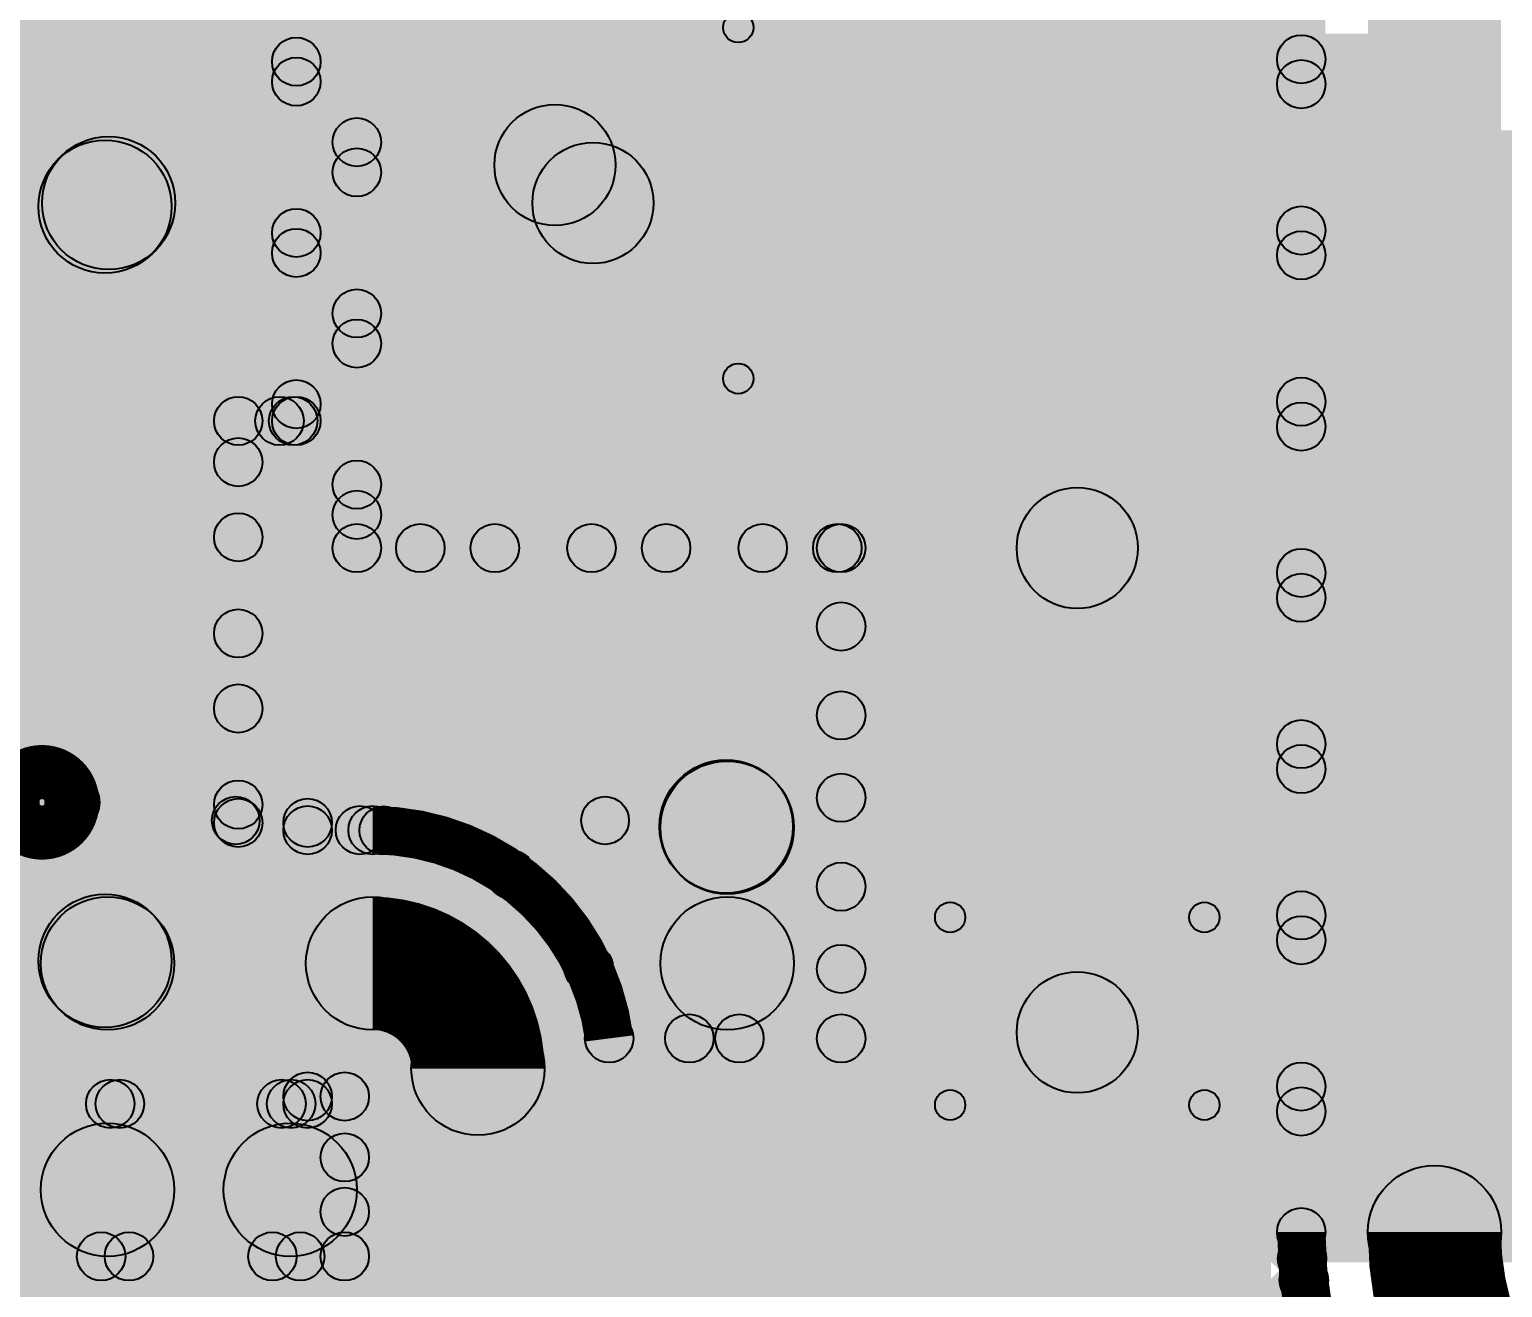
# Model space of a CAD drawing. Header units: millimetres. Extents: x -0.24 to 2.5, y 0 to 2.55.
# Drawn here: x 0.9679 to 1.2112, y 1.6608 to 1.8687 of the extents above; entities that cross this region are included whole.
import ezdxf

# ---------------------------------------------------------------- set-up
doc = ezdxf.new("R2010")
doc.units = ezdxf.units.MM
doc.header["$MEASUREMENT"] = 0
for name, color, linetype in [('BottomLayer', 5, 'Continuous'), ('BottomSolder', 6, 'Continuous'), ('TopLayer', 1, 'Continuous'), ('TopOverlay', 2, 'Continuous'), ('TopPaste', 8, 'Continuous'), ('TopSolder', 216, 'Continuous'), ('ViaHoleLayer', 16, 'Continuous')]:
    doc.layers.add(name, color=color, linetype=linetype)

# ---------------------------------------------------------------- blocks, each defined once
blk = doc.blocks.new('RES_0805_1')
at = {"layer": 'TopLayer'}
for points in [[(-0.06, 0.025), (-0.02, 0.025), (-0.02, -0.025), (-0.06, -0.025)], [(0.02, 0.025), (0.06, 0.025), (0.06, -0.025), (0.02, -0.025)]]:
    blk.add_hatch(color=1, dxfattribs=at).paths.add_polyline_path(points)
at = {"layer": 'TopOverlay'}
h = blk.add_hatch(color=2, dxfattribs=at)
edge = h.paths.add_edge_path()
edge.add_arc((-0.064, 0.029), 0.0025, 0, 360)
h = blk.add_hatch(color=2, dxfattribs=at)
edge = h.paths.add_edge_path()
edge.add_arc((-0.064, 0.029), 0.0025, 0, 360)
for points in [[(0.064, 0.0315), (0.064, 0.0265), (-0.064, 0.0265), (-0.064, 0.0315)], [(-0.0665, 0.029), (-0.0615, 0.029), (-0.0615, -0.029), (-0.0665, -0.029)], [(0.0615, 0.029), (0.0665, 0.029), (0.0665, -0.029), (0.0615, -0.029)], [(0.064, -0.0265), (0.064, -0.0315), (-0.064, -0.0315), (-0.064, -0.0265)]]:
    blk.add_hatch(color=2, dxfattribs=at).paths.add_polyline_path(points)
h = blk.add_hatch(color=2, dxfattribs=at)
edge = h.paths.add_edge_path()
edge.add_arc((0.064, 0.029), 0.0025, 0, 360)
h = blk.add_hatch(color=2, dxfattribs=at)
edge = h.paths.add_edge_path()
edge.add_arc((0.064, 0.029), 0.0025, 0, 360)
h = blk.add_hatch(color=2, dxfattribs=at)
edge = h.paths.add_edge_path()
edge.add_arc((-0.064, -0.029), 0.0025, 0, 360)
h = blk.add_hatch(color=2, dxfattribs=at)
edge = h.paths.add_edge_path()
edge.add_arc((-0.064, -0.029), 0.0025, 0, 360)
h = blk.add_hatch(color=2, dxfattribs=at)
edge = h.paths.add_edge_path()
edge.add_arc((0.064, -0.029), 0.0025, 0, 360)
h = blk.add_hatch(color=2, dxfattribs=at)
edge = h.paths.add_edge_path()
edge.add_arc((0.064, -0.029), 0.0025, 0, 360)
at = {"layer": 'TopPaste'}
for points in [[(-0.06, 0.025), (-0.02, 0.025), (-0.02, -0.025), (-0.06, -0.025)], [(0.02, 0.025), (0.06, 0.025), (0.06, -0.025), (0.02, -0.025)]]:
    blk.add_hatch(color=8, dxfattribs=at).paths.add_polyline_path(points)
at = {"layer": 'TopSolder'}
for points in [[(-0.064, 0.029), (-0.016, 0.029), (-0.016, -0.029), (-0.064, -0.029)], [(0.016, 0.029), (0.064, 0.029), (0.064, -0.029), (0.016, -0.029)]]:
    blk.add_hatch(color=216, dxfattribs=at).paths.add_polyline_path(points)
at = {"layer": 'TopOverlay'}
for centre in [(-0.064, 0.029), (-0.064, 0.029), (0.064, 0.029), (0.064, 0.029), (-0.064, -0.029), (-0.064, -0.029), (0.064, -0.029), (0.064, -0.029)]:
    blk.add_circle(centre, 0.0025, dxfattribs=at)
blk = doc.blocks.new('C__0603_10')
at = {"layer": 'TopLayer'}
for points in [[(-0.015, 0.0175), (-0.015, -0.0175), (-0.045, -0.0175), (-0.045, 0.0175)], [(0.045, 0.0175), (0.045, -0.0175), (0.015, -0.0175), (0.015, 0.0175)]]:
    blk.add_hatch(color=1, dxfattribs=at).paths.add_polyline_path(points)
at = {"layer": 'TopOverlay'}
h = blk.add_hatch(color=2, dxfattribs=at)
edge = h.paths.add_edge_path()
edge.add_arc((-0.049, 0.021), 0.0025, 0, 360)
h = blk.add_hatch(color=2, dxfattribs=at)
edge = h.paths.add_edge_path()
edge.add_arc((-0.049, 0.021), 0.0025, 0, 360)
for points in [[(-0.018, 0.0235), (-0.018, 0.0185), (-0.049, 0.0185), (-0.049, 0.0235)], [(0.049, 0.0235), (0.049, 0.0185), (0.018, 0.0185), (0.018, 0.0235)], [(-0.0465, -0.021), (-0.0515, -0.021), (-0.0515, 0.021), (-0.0465, 0.021)], [(0.0515, -0.021), (0.0465, -0.021), (0.0465, 0.021), (0.0515, 0.021)], [(-0.018, -0.0185), (-0.018, -0.0235), (-0.049, -0.0235), (-0.049, -0.0185)], [(0.049, -0.0185), (0.049, -0.0235), (0.018, -0.0235), (0.018, -0.0185)]]:
    blk.add_hatch(color=2, dxfattribs=at).paths.add_polyline_path(points)
h = blk.add_hatch(color=2, dxfattribs=at)
edge = h.paths.add_edge_path()
edge.add_arc((-0.018, 0.021), 0.0025, 0, 360)
h = blk.add_hatch(color=2, dxfattribs=at)
edge = h.paths.add_edge_path()
edge.add_arc((0.018, 0.021), 0.0025, 0, 360)
h = blk.add_hatch(color=2, dxfattribs=at)
edge = h.paths.add_edge_path()
edge.add_arc((0.049, 0.021), 0.0025, 0, 360)
h = blk.add_hatch(color=2, dxfattribs=at)
edge = h.paths.add_edge_path()
edge.add_arc((0.049, 0.021), 0.0025, 0, 360)
h = blk.add_hatch(color=2, dxfattribs=at)
edge = h.paths.add_edge_path()
edge.add_arc((-0.049, -0.021), 0.0025, 0, 360)
h = blk.add_hatch(color=2, dxfattribs=at)
edge = h.paths.add_edge_path()
edge.add_arc((-0.049, -0.021), 0.0025, 0, 360)
h = blk.add_hatch(color=2, dxfattribs=at)
edge = h.paths.add_edge_path()
edge.add_arc((-0.018, -0.021), 0.0025, 0, 360)
h = blk.add_hatch(color=2, dxfattribs=at)
edge = h.paths.add_edge_path()
edge.add_arc((0.018, -0.021), 0.0025, 0, 360)
h = blk.add_hatch(color=2, dxfattribs=at)
edge = h.paths.add_edge_path()
edge.add_arc((0.049, -0.021), 0.0025, 0, 360)
h = blk.add_hatch(color=2, dxfattribs=at)
edge = h.paths.add_edge_path()
edge.add_arc((0.049, -0.021), 0.0025, 0, 360)
at = {"layer": 'TopPaste'}
for points in [[(-0.015, 0.0175), (-0.015, -0.0175), (-0.045, -0.0175), (-0.045, 0.0175)], [(0.045, 0.0175), (0.045, -0.0175), (0.015, -0.0175), (0.015, 0.0175)]]:
    blk.add_hatch(color=8, dxfattribs=at).paths.add_polyline_path(points)
at = {"layer": 'TopSolder'}
for points in [[(-0.01264, 0.01986), (-0.01264, -0.01986), (-0.04736, -0.01986), (-0.04736, 0.01986)], [(0.04736, 0.01986), (0.04736, -0.01986), (0.01264, -0.01986), (0.01264, 0.01986)]]:
    blk.add_hatch(color=216, dxfattribs=at).paths.add_polyline_path(points)
at = {"layer": 'TopOverlay'}
for centre in [(-0.049, 0.021), (-0.049, 0.021), (-0.018, 0.021), (0.018, 0.021), (0.049, 0.021), (0.049, 0.021), (-0.049, -0.021), (-0.049, -0.021), (-0.018, -0.021), (0.018, -0.021), (0.049, -0.021), (0.049, -0.021)]:
    blk.add_circle(centre, 0.0025, dxfattribs=at)
blk = doc.blocks.new('SOT_23_6_100')
at = {"layer": 'TopLayer'}
for points in [[(-0.07323, 0.04961), (-0.02913, 0.04961), (-0.02913, 0.0252), (-0.07323, 0.0252)], [(0.02913, 0.04961), (0.07323, 0.04961), (0.07323, 0.0252), (0.02913, 0.0252)], [(-0.07323, 0.0122), (-0.02913, 0.0122), (-0.02913, -0.0122), (-0.07323, -0.0122)], [(0.02913, 0.0122), (0.07323, 0.0122), (0.07323, -0.0122), (0.02913, -0.0122)], [(-0.07323, -0.0252), (-0.02913, -0.0252), (-0.02913, -0.04961), (-0.07323, -0.04961)], [(0.02913, -0.0252), (0.07323, -0.0252), (0.07323, -0.04961), (0.02913, -0.04961)]]:
    blk.add_hatch(color=1, dxfattribs=at).paths.add_polyline_path(points)
at = {"layer": 'TopOverlay'}
h = blk.add_hatch(color=2, dxfattribs=at)
edge = h.paths.add_edge_path()
edge.add_arc((-0.06647, 0.064), 0.005, 0, 360)
h = blk.add_hatch(color=2, dxfattribs=at)
edge = h.paths.add_edge_path()
edge.add_arc((-0.05753, 0.064), 0.005, 0, 360)
h = blk.add_hatch(color=2, dxfattribs=at)
edge = h.paths.add_edge_path()
edge.add_arc((-0.03, 0.061), 0.00394, 0, 360)
for points in [[(-0.03, 0.05706), (-0.03, 0.06494), (0.031, 0.06494), (0.031, 0.05706)], [(-0.03, -0.06494), (-0.03, -0.05706), (0.031, -0.05706), (0.031, -0.06494)]]:
    blk.add_hatch(color=2, dxfattribs=at).paths.add_polyline_path(points)
h = blk.add_hatch(color=2, dxfattribs=at)
edge = h.paths.add_edge_path()
edge.add_arc((0.031, 0.061), 0.00394, 0, 360)
h = blk.add_hatch(color=2, dxfattribs=at)
edge = h.paths.add_edge_path()
edge.add_arc((-0.03, -0.061), 0.00394, 0, 360)
h = blk.add_hatch(color=2, dxfattribs=at)
edge = h.paths.add_edge_path()
edge.add_arc((0.031, -0.061), 0.00394, 0, 360)
at = {"layer": 'TopPaste'}
for points in [[(-0.07323, 0.04961), (-0.02913, 0.04961), (-0.02913, 0.0252), (-0.07323, 0.0252)], [(0.02913, 0.04961), (0.07323, 0.04961), (0.07323, 0.0252), (0.02913, 0.0252)], [(-0.07323, 0.0122), (-0.02913, 0.0122), (-0.02913, -0.0122), (-0.07323, -0.0122)], [(0.02913, 0.0122), (0.07323, 0.0122), (0.07323, -0.0122), (0.02913, -0.0122)], [(-0.07323, -0.0252), (-0.02913, -0.0252), (-0.02913, -0.04961), (-0.07323, -0.04961)], [(0.02913, -0.0252), (0.07323, -0.0252), (0.07323, -0.04961), (0.02913, -0.04961)]]:
    blk.add_hatch(color=8, dxfattribs=at).paths.add_polyline_path(points)
at = {"layer": 'TopSolder'}
for points in [[(-0.07723, 0.05361), (-0.02513, 0.05361), (-0.02513, 0.0212), (-0.07723, 0.0212)], [(0.02513, 0.05361), (0.07723, 0.05361), (0.07723, 0.0212), (0.02513, 0.0212)], [(-0.07723, 0.0162), (-0.02513, 0.0162), (-0.02513, -0.0162), (-0.07723, -0.0162)], [(0.02513, 0.0162), (0.07723, 0.0162), (0.07723, -0.0162), (0.02513, -0.0162)], [(-0.07723, -0.0212), (-0.02513, -0.0212), (-0.02513, -0.05361), (-0.07723, -0.05361)], [(0.02513, -0.0212), (0.07723, -0.0212), (0.07723, -0.05361), (0.02513, -0.05361)]]:
    blk.add_hatch(color=216, dxfattribs=at).paths.add_polyline_path(points)
at = {"layer": 'TopOverlay', "const_width": 0.01}
blk.add_lwpolyline([(-0.05753, 0.064, 1), (-0.06647, 0.064, 1)], format="xyb", close=True, dxfattribs=at)
at = {"layer": 'TopOverlay'}
for centre, radius in [((-0.06647, 0.064), 0.005), ((-0.05753, 0.064), 0.005), ((-0.03, 0.061), 0.00394), ((0.031, 0.061), 0.00394), ((-0.03, -0.061), 0.00394), ((0.031, -0.061), 0.00394)]:
    blk.add_circle(centre, radius, dxfattribs=at)

msp = doc.modelspace()

# ---------------------------------------------------------------- hatches: boundary and pattern name
at = {"layer": 'BottomLayer'}
for points in [[(0.94164, 2.06617), (0.9473, 2.07183), (1.18083, 1.8383), (1.17517, 1.83264)], [(0.96993, 2.06617), (0.97558, 2.07183), (1.18083, 1.86658), (1.17517, 1.86093)], [(0.6518, 1.52577), (0.64615, 1.53143), (1.16912, 2.05441), (1.17478, 2.04875)], [(0.76902, 2.04081), (0.77467, 2.04646), (1.20019, 1.62094), (1.19454, 1.61529)], [(0.75057, 2.03097), (0.75623, 2.03662), (1.18686, 1.60599), (1.18121, 1.60033)], [(0.66873, 1.51442), (0.66307, 1.52008), (1.17517, 2.03217), (1.18083, 2.02652)], [(0.72608, 2.02717), (0.73174, 2.03283), (1.18683, 1.57774), (1.18117, 1.57208)], [(1.182, 1.67), (1.174, 1.67), (1.174, 2.031), (1.182, 2.031)], [(1.211, 1.67), (1.189, 1.67), (1.189, 2.031), (1.211, 2.031)], [(0.71017, 2.0148), (0.71583, 2.02045), (1.18683, 1.54945), (1.18117, 1.5438)], [(0.6809, 1.4983), (0.67524, 1.50396), (1.17517, 2.00389), (1.18083, 1.99823)], [(0.85094, 1.98717), (0.85659, 1.99283), (1.18096, 1.66846), (1.1753, 1.66281)], [(0.87922, 1.98717), (0.88488, 1.99283), (1.18083, 1.69688), (1.17517, 1.69122)], [(0.71017, 1.98651), (0.71583, 1.99217), (1.18495, 1.52305), (1.17929, 1.5174)], [(0.99367, 1.98586), (0.99933, 1.99151), (1.18083, 1.81001), (1.17517, 1.80436)], [(0.68747, 1.47659), (0.68182, 1.48225), (1.17517, 1.97561), (1.18083, 1.96995)], [(0.93348, 1.9612), (0.93913, 1.96686), (1.18083, 1.72516), (1.17517, 1.7195)], [(0.71017, 1.95823), (0.71583, 1.96389), (1.15889, 1.52083), (1.15323, 1.51517)], [(0.99367, 1.95757), (0.99933, 1.96323), (1.18083, 1.78173), (1.17517, 1.77607)], [(0.261, 1.578), (1.173, 1.578), (1.173, 1.961), (0.261, 1.961)], [(0.68495, 1.95517), (0.6906, 1.96083), (1.1306, 1.52083), (1.12495, 1.51517)], [(0.96879, 1.95417), (0.97444, 1.95983), (1.18083, 1.75344), (1.17517, 1.74779)], [(0.68783, 1.44866), (0.68217, 1.45432), (1.17517, 1.94732), (1.18083, 1.94166)], [(0.68783, 1.42038), (0.68217, 1.42604), (1.17517, 1.91904), (1.18083, 1.91338)], [(0.68783, 1.3921), (0.68217, 1.39775), (1.17517, 1.89075), (1.18083, 1.8851)], [(0.82818, 1.50416), (0.82252, 1.50982), (1.17517, 1.86247), (1.18083, 1.85681)], [(0.86689, 1.51459), (0.86123, 1.52024), (1.17517, 1.83418), (1.18083, 1.82853)], [(0.89576, 1.51517), (0.8901, 1.52083), (1.17517, 1.8059), (1.18083, 1.80024)], [(0.92404, 1.51517), (0.91838, 1.52083), (1.17517, 1.77762), (1.18083, 1.77196)], [(0.95233, 1.51517), (0.94667, 1.52083), (1.17517, 1.74933), (1.18083, 1.74367)], [(0.98061, 1.51517), (0.97495, 1.52083), (1.17517, 1.72105), (1.18083, 1.71539)], [(1.00889, 1.51517), (1.00324, 1.52083), (1.17517, 1.69276), (1.18083, 1.68711)], [(1.03718, 1.51517), (1.03152, 1.52083), (1.1756, 1.6649), (1.18125, 1.65925)]]:
    msp.add_hatch(color=5, dxfattribs=at).paths.add_polyline_path(points)
h = msp.add_hatch(color=5, dxfattribs=at)
edge = h.paths.add_edge_path()
edge.add_arc((1.178, 1.86375), 0.004, 0, 360)
h = msp.add_hatch(color=5, dxfattribs=at)
edge = h.paths.add_edge_path()
edge.add_arc((1.178, 1.85964), 0.004, 0, 360)
h = msp.add_hatch(color=5, dxfattribs=at)
edge = h.paths.add_edge_path()
edge.add_arc((1.178, 1.83547), 0.004, 0, 360)
h = msp.add_hatch(color=5, dxfattribs=at)
edge = h.paths.add_edge_path()
edge.add_arc((1.178, 1.83136), 0.004, 0, 360)
h = msp.add_hatch(color=5, dxfattribs=at)
edge = h.paths.add_edge_path()
edge.add_arc((1.178, 1.80719), 0.004, 0, 360)
h = msp.add_hatch(color=5, dxfattribs=at)
edge = h.paths.add_edge_path()
edge.add_arc((1.178, 1.80307), 0.004, 0, 360)
h = msp.add_hatch(color=5, dxfattribs=at)
edge = h.paths.add_edge_path()
edge.add_arc((1.178, 1.7789), 0.004, 0, 360)
h = msp.add_hatch(color=5, dxfattribs=at)
edge = h.paths.add_edge_path()
edge.add_arc((1.178, 1.77479), 0.004, 0, 360)
h = msp.add_hatch(color=5, dxfattribs=at)
edge = h.paths.add_edge_path()
edge.add_arc((1.178, 1.75062), 0.004, 0, 360)
h = msp.add_hatch(color=5, dxfattribs=at)
edge = h.paths.add_edge_path()
edge.add_arc((1.178, 1.7465), 0.004, 0, 360)
h = msp.add_hatch(color=5, dxfattribs=at)
edge = h.paths.add_edge_path()
edge.add_arc((1.083, 1.737), 0.01181, 0, 360)
h = msp.add_hatch(color=5, dxfattribs=at)
edge = h.paths.add_edge_path()
edge.add_arc((1.178, 1.72233), 0.004, 0, 360)
h = msp.add_hatch(color=5, dxfattribs=at)
edge = h.paths.add_edge_path()
edge.add_arc((1.178, 1.71822), 0.004, 0, 360)
h = msp.add_hatch(color=5, dxfattribs=at)
edge = h.paths.add_edge_path()
edge.add_arc((1.178, 1.69405), 0.004, 0, 360)
h = msp.add_hatch(color=5, dxfattribs=at)
edge = h.paths.add_edge_path()
edge.add_arc((1.178, 1.68993), 0.004, 0, 360)
h = msp.add_hatch(color=5, dxfattribs=at)
edge = h.paths.add_edge_path()
edge.add_arc((1.011, 1.677), 0.01181, 0, 360)
h = msp.add_hatch(color=5, dxfattribs=at)
edge = h.paths.add_edge_path()
edge.add_arc((1.2, 1.67), 0.011, 0, 360)
h = msp.add_hatch(color=5, dxfattribs=at)
edge = h.paths.add_edge_path()
edge.add_arc((1.2, 1.67), 0.011, 0, 360)
h = msp.add_hatch(color=5, dxfattribs=at)
edge = h.paths.add_edge_path()
edge.add_arc((1.178, 1.67), 0.004, 0, 360)
h = msp.add_hatch(color=5, dxfattribs=at)
edge = h.paths.add_edge_path()
edge.add_arc((1.178, 1.67), 0.004, 0, 360)
h = msp.add_hatch(color=5, dxfattribs=at)
edge = h.paths.add_edge_path()
edge.add_arc((1.17813, 1.66563), 0.004, 0, 360)
h = msp.add_hatch(color=5, dxfattribs=at)
edge = h.paths.add_edge_path()
edge.add_arc((1.17843, 1.66208), 0.004, 0, 360)
at = {"layer": 'BottomSolder'}
h = msp.add_hatch(color=6, dxfattribs=at)
edge = h.paths.add_edge_path()
edge.add_arc((1.083, 1.737), 0.01581, 0, 360)
h = msp.add_hatch(color=6, dxfattribs=at)
edge = h.paths.add_edge_path()
edge.add_arc((1.011, 1.677), 0.01581, 0, 360)
at = {"layer": 'TopLayer'}
for points in [[(1.06472, 1.84628), (1.04472, 1.84628), (1.04472, 1.88928), (1.06472, 1.88928)], [(1.026, 1.783), (1.018, 1.783), (1.018, 1.879), (1.026, 1.879)], [(1.016, 1.804), (1.008, 1.804), (1.008, 1.876), (1.016, 1.876)], [(1.01483, 1.86052), (1.00917, 1.86617), (1.01917, 1.87617), (1.02483, 1.87052)], [(1.033, 1.794), (1.207, 1.794), (1.207, 1.868), (1.033, 1.868)], [(1.00917, 1.85722), (1.01483, 1.86288), (1.02483, 1.85288), (1.01917, 1.84722)], [(1.04764, 1.83921), (1.06179, 1.85336), (1.06807, 1.84707), (1.05393, 1.83293)], [(1.113, 1.691), (1.241, 1.691), (1.241, 1.852), (1.113, 1.852)], [(0.98819, 1.83163), (0.97263, 1.84719), (0.97322, 1.84778), (0.98878, 1.83222)], [(1.01483, 1.83223), (1.00917, 1.83789), (1.01917, 1.84789), (1.02483, 1.84223)], [(0.99141, 1.71481), (0.96941, 1.71481), (0.96941, 1.83941), (0.99141, 1.83941)], [(1.00917, 1.82894), (1.01483, 1.83459), (1.02483, 1.82459), (1.01917, 1.81894)], [(1.01483, 1.80395), (1.00917, 1.80961), (1.01917, 1.81961), (1.02483, 1.81395)], [(1.00241, 1.8), (1.00241, 1.808), (1.012, 1.808), (1.012, 1.8)], [(1.01205, 1.80117), (1.00639, 1.80683), (1.00917, 1.80961), (1.01483, 1.80395)], [(1.00524, 1.79436), (0.99958, 1.80001), (1.00639, 1.80683), (1.01205, 1.80117)], [(1.00865, 1.80117), (1.01431, 1.80683), (1.02483, 1.79631), (1.01917, 1.79065)], [(1.00641, 1.73761), (0.99841, 1.73761), (0.99841, 1.804), (1.00641, 1.804)], [(1.00524, 1.76607), (0.99958, 1.77173), (1.01917, 1.79132), (1.02483, 1.78566)], [(0.99958, 1.78196), (1.00524, 1.78761), (1.08802, 1.70483), (1.08237, 1.69917)], [(1.022, 1.779), (1.022, 1.787), (1.102, 1.787), (1.102, 1.779)], [(1.00524, 1.73779), (0.99958, 1.74345), (1.04196, 1.78583), (1.04762, 1.78017)], [(1.02926, 1.73353), (1.02361, 1.73919), (1.07025, 1.78583), (1.0759, 1.78017)], [(1.02965, 1.78017), (1.03531, 1.78583), (1.10483, 1.71631), (1.09917, 1.71065)], [(1.05028, 1.72627), (1.04463, 1.73192), (1.09853, 1.78583), (1.10419, 1.78017)], [(1.05794, 1.78017), (1.06359, 1.78583), (1.10483, 1.74459), (1.09917, 1.73894)], [(1.08622, 1.78017), (1.09188, 1.78583), (1.10483, 1.77288), (1.09917, 1.76722)], [(1.106, 1.702), (1.098, 1.702), (1.098, 1.783), (1.106, 1.783)], [(1.106, 1.702), (1.098, 1.702), (1.098, 1.783), (1.106, 1.783)], [(1.113, 1.668), (1.435, 1.668), (1.435, 1.783), (1.113, 1.783)], [(1.151, 1.703), (1.131, 1.703), (1.131, 1.783), (1.151, 1.783)], [(0.99958, 1.75367), (1.00524, 1.75933), (1.02534, 1.73923), (1.01968, 1.73357)], [(1.06313, 1.71083), (1.05748, 1.71649), (1.09917, 1.75818), (1.10483, 1.75253)], [(1.07522, 1.72922), (1.09078, 1.74478), (1.09096, 1.7446), (1.0754, 1.72904)], [(1.00241, 1.73361), (1.00241, 1.74161), (1.01387, 1.74161), (1.01387, 1.73361)], [(1.01387, 1.7324), (1.01387, 1.7404), (1.0246, 1.7404), (1.0246, 1.7324)], [(1.09418, 1.7144), (1.07218, 1.7144), (1.07218, 1.73682), (1.09418, 1.73682)], [(1.07976, 1.69917), (1.0741, 1.70483), (1.09917, 1.7299), (1.10483, 1.72424)], [(0.98082, 1.7034), (0.98082, 1.7254), (1.0246, 1.7254), (1.0246, 1.7034)], [(0.97263, 1.70703), (0.98819, 1.72259), (0.9886, 1.72218), (0.97304, 1.70662)], [(1.06368, 1.698), (1.06368, 1.706), (1.102, 1.706), (1.102, 1.698)], [(1.01387, 1.6884), (1.01387, 1.6964), (1.02, 1.6964), (1.02, 1.6884)], [(1.053, 1.635), (1.031, 1.635), (1.031, 1.697), (1.053, 1.697)], [(0.94777, 1.6872), (0.94777, 1.6952), (1.01387, 1.6952), (1.01387, 1.6872)], [(0.95175, 1.68837), (0.95741, 1.69403), (0.9826, 1.66883), (0.97695, 1.66317)], [(0.9589, 1.66317), (0.95325, 1.66883), (0.97844, 1.69403), (0.9841, 1.68837)], [(0.98003, 1.68837), (0.98569, 1.69403), (1.01089, 1.66883), (1.00523, 1.66317)], [(0.98719, 1.66317), (0.98153, 1.66883), (1.00673, 1.69403), (1.01239, 1.68837)], [(1.00832, 1.68837), (1.01397, 1.69403), (1.02283, 1.68517), (1.01717, 1.67951)], [(1.024, 1.666), (1.016, 1.666), (1.016, 1.6924), (1.024, 1.6924)], [(1.06, 1.665), (1.435, 1.665), (1.435, 1.691), (1.06, 1.691)], [(0.98082, 1.666), (0.98082, 1.688), (1.011, 1.688), (1.011, 1.666)], [(1.01547, 1.66317), (1.00982, 1.66883), (1.01717, 1.67618), (1.02283, 1.67053)], [(0.936, 1.662), (0.936, 1.67), (1.02, 1.67), (1.02, 1.662)]]:
    msp.add_hatch(color=1, dxfattribs=at).paths.add_polyline_path(points)
h = msp.add_hatch(color=1, dxfattribs=at)
edge = h.paths.add_edge_path()
edge.add_arc((1.012, 1.86335), 0.004, 0, 360)
h = msp.add_hatch(color=1, dxfattribs=at)
edge = h.paths.add_edge_path()
edge.add_arc((1.012, 1.86005), 0.004, 0, 360)
h = msp.add_hatch(color=1, dxfattribs=at)
edge = h.paths.add_edge_path()
edge.add_arc((1.05472, 1.84628), 0.01, 0, 360)
h = msp.add_hatch(color=1, dxfattribs=at)
edge = h.paths.add_edge_path()
edge.add_arc((1.05472, 1.84628), 0.01, 0, 360)
h = msp.add_hatch(color=1, dxfattribs=at)
edge = h.paths.add_edge_path()
edge.add_arc((1.022, 1.85005), 0.004, 0, 360)
h = msp.add_hatch(color=1, dxfattribs=at)
edge = h.paths.add_edge_path()
edge.add_arc((0.98041, 1.83941), 0.011, 0, 360)
h = msp.add_hatch(color=1, dxfattribs=at)
edge = h.paths.add_edge_path()
edge.add_arc((0.98041, 1.83941), 0.011, 0, 360)
h = msp.add_hatch(color=1, dxfattribs=at)
edge = h.paths.add_edge_path()
edge.add_arc((0.981, 1.84), 0.011, 0, 360)
h = msp.add_hatch(color=1, dxfattribs=at)
edge = h.paths.add_edge_path()
edge.add_arc((1.061, 1.84), 0.01, 0, 360)
h = msp.add_hatch(color=1, dxfattribs=at)
edge = h.paths.add_edge_path()
edge.add_arc((1.022, 1.84506), 0.004, 0, 360)
h = msp.add_hatch(color=1, dxfattribs=at)
edge = h.paths.add_edge_path()
edge.add_arc((1.012, 1.83506), 0.004, 0, 360)
h = msp.add_hatch(color=1, dxfattribs=at)
edge = h.paths.add_edge_path()
edge.add_arc((1.012, 1.83176), 0.004, 0, 360)
h = msp.add_hatch(color=1, dxfattribs=at)
edge = h.paths.add_edge_path()
edge.add_arc((1.022, 1.82176), 0.004, 0, 360)
h = msp.add_hatch(color=1, dxfattribs=at)
edge = h.paths.add_edge_path()
edge.add_arc((1.022, 1.81678), 0.004, 0, 360)
h = msp.add_hatch(color=1, dxfattribs=at)
edge = h.paths.add_edge_path()
edge.add_arc((1.012, 1.80678), 0.004, 0, 360)
h = msp.add_hatch(color=1, dxfattribs=at)
edge = h.paths.add_edge_path()
edge.add_arc((1.012, 1.80678), 0.004, 0, 360)
h = msp.add_hatch(color=1, dxfattribs=at)
edge = h.paths.add_edge_path()
edge.add_arc((1.00241, 1.804), 0.004, 0, 360)
h = msp.add_hatch(color=1, dxfattribs=at)
edge = h.paths.add_edge_path()
edge.add_arc((1.00241, 1.804), 0.004, 0, 360)
h = msp.add_hatch(color=1, dxfattribs=at)
edge = h.paths.add_edge_path()
edge.add_arc((1.00922, 1.804), 0.004, 0, 360)
h = msp.add_hatch(color=1, dxfattribs=at)
edge = h.paths.add_edge_path()
edge.add_arc((1.00922, 1.804), 0.004, 0, 360)
h = msp.add_hatch(color=1, dxfattribs=at)
edge = h.paths.add_edge_path()
edge.add_arc((1.01148, 1.804), 0.004, 0, 360)
h = msp.add_hatch(color=1, dxfattribs=at)
edge = h.paths.add_edge_path()
edge.add_arc((1.012, 1.804), 0.004, 0, 360)
h = msp.add_hatch(color=1, dxfattribs=at)
edge = h.paths.add_edge_path()
edge.add_arc((1.012, 1.804), 0.004, 0, 360)
h = msp.add_hatch(color=1, dxfattribs=at)
edge = h.paths.add_edge_path()
edge.add_arc((1.00241, 1.79719), 0.004, 0, 360)
h = msp.add_hatch(color=1, dxfattribs=at)
edge = h.paths.add_edge_path()
edge.add_arc((1.022, 1.79348), 0.004, 0, 360)
h = msp.add_hatch(color=1, dxfattribs=at)
edge = h.paths.add_edge_path()
edge.add_arc((1.022, 1.78849), 0.004, 0, 360)
h = msp.add_hatch(color=1, dxfattribs=at)
edge = h.paths.add_edge_path()
edge.add_arc((1.141, 1.783), 0.01, 0, 360)
h = msp.add_hatch(color=1, dxfattribs=at)
edge = h.paths.add_edge_path()
edge.add_arc((1.00241, 1.78479), 0.004, 0, 360)
h = msp.add_hatch(color=1, dxfattribs=at)
edge = h.paths.add_edge_path()
edge.add_arc((1.022, 1.783), 0.004, 0, 360)
h = msp.add_hatch(color=1, dxfattribs=at)
edge = h.paths.add_edge_path()
edge.add_arc((1.022, 1.783), 0.004, 0, 360)
h = msp.add_hatch(color=1, dxfattribs=at)
edge = h.paths.add_edge_path()
edge.add_arc((1.03248, 1.783), 0.004, 0, 360)
h = msp.add_hatch(color=1, dxfattribs=at)
edge = h.paths.add_edge_path()
edge.add_arc((1.04479, 1.783), 0.004, 0, 360)
h = msp.add_hatch(color=1, dxfattribs=at)
edge = h.paths.add_edge_path()
edge.add_arc((1.06076, 1.783), 0.004, 0, 360)
h = msp.add_hatch(color=1, dxfattribs=at)
edge = h.paths.add_edge_path()
edge.add_arc((1.07308, 1.783), 0.004, 0, 360)
h = msp.add_hatch(color=1, dxfattribs=at)
edge = h.paths.add_edge_path()
edge.add_arc((1.08905, 1.783), 0.004, 0, 360)
h = msp.add_hatch(color=1, dxfattribs=at)
edge = h.paths.add_edge_path()
edge.add_arc((1.10136, 1.783), 0.004, 0, 360)
h = msp.add_hatch(color=1, dxfattribs=at)
edge = h.paths.add_edge_path()
edge.add_arc((1.102, 1.783), 0.004, 0, 360)
h = msp.add_hatch(color=1, dxfattribs=at)
edge = h.paths.add_edge_path()
edge.add_arc((1.102, 1.783), 0.004, 0, 360)
h = msp.add_hatch(color=1, dxfattribs=at)
edge = h.paths.add_edge_path()
edge.add_arc((1.102, 1.783), 0.004, 0, 360)
h = msp.add_hatch(color=1, dxfattribs=at)
edge = h.paths.add_edge_path()
edge.add_arc((1.102, 1.77005), 0.004, 0, 360)
h = msp.add_hatch(color=1, dxfattribs=at)
edge = h.paths.add_edge_path()
edge.add_arc((1.00241, 1.7689), 0.004, 0, 360)
h = msp.add_hatch(color=1, dxfattribs=at)
edge = h.paths.add_edge_path()
edge.add_arc((1.00241, 1.7565), 0.004, 0, 360)
h = msp.add_hatch(color=1, dxfattribs=at)
edge = h.paths.add_edge_path()
edge.add_arc((1.102, 1.75536), 0.004, 0, 360)
h = msp.add_hatch(color=1, dxfattribs=at)
edge = h.paths.add_edge_path()
edge.add_arc((1.083, 1.737), 0.01181, 0, 360)
h = msp.add_hatch(color=1, dxfattribs=at)
edge = h.paths.add_edge_path()
edge.add_arc((1.083, 1.737), 0.011, 0, 360)
h = msp.add_hatch(color=1, dxfattribs=at)
edge = h.paths.add_edge_path()
edge.add_arc((1.08318, 1.73682), 0.011, 0, 360)
h = msp.add_hatch(color=1, dxfattribs=at)
edge = h.paths.add_edge_path()
edge.add_arc((1.08318, 1.73682), 0.011, 0, 360)
h = msp.add_hatch(color=1, dxfattribs=at)
edge = h.paths.add_edge_path()
edge.add_arc((1.00241, 1.74062), 0.004, 0, 360)
h = msp.add_hatch(color=1, dxfattribs=at)
edge = h.paths.add_edge_path()
edge.add_arc((1.102, 1.74176), 0.004, 0, 360)
h = msp.add_hatch(color=1, dxfattribs=at)
edge = h.paths.add_edge_path()
edge.add_arc((1.00241, 1.73761), 0.004, 0, 360)
h = msp.add_hatch(color=1, dxfattribs=at)
edge = h.paths.add_edge_path()
edge.add_arc((1.00241, 1.73761), 0.004, 0, 360)
h = msp.add_hatch(color=1, dxfattribs=at)
edge = h.paths.add_edge_path()
edge.add_arc((1.01387, 1.73761), 0.004, 0, 360)
h = msp.add_hatch(color=1, dxfattribs=at)
edge = h.paths.add_edge_path()
edge.add_arc((1.01387, 1.7364), 0.004, 0, 360)
h = msp.add_hatch(color=1, dxfattribs=at)
edge = h.paths.add_edge_path()
edge.add_arc((1.02251, 1.7364), 0.004, 0, 360)
h = msp.add_hatch(color=1, dxfattribs=at)
edge = h.paths.add_edge_path()
edge.add_arc((1.0246, 1.7364), 0.004, 0, 360)
h = msp.add_hatch(color=1, dxfattribs=at)
edge = h.paths.add_edge_path()
edge.add_arc((1.0246, 1.7364), 0.004, 0, 360)
h = msp.add_hatch(color=1, dxfattribs=at)
edge = h.paths.add_edge_path()
edge.add_arc((1.02643, 1.73636), 0.004, 0, 360)
h = msp.add_hatch(color=1, dxfattribs=at)
edge = h.paths.add_edge_path()
edge.add_arc((1.04745, 1.72909), 0.004, 0, 360)
h = msp.add_hatch(color=1, dxfattribs=at)
edge = h.paths.add_edge_path()
edge.add_arc((1.102, 1.72707), 0.004, 0, 360)
h = msp.add_hatch(color=1, dxfattribs=at)
edge = h.paths.add_edge_path()
edge.add_arc((0.98041, 1.71481), 0.011, 0, 360)
h = msp.add_hatch(color=1, dxfattribs=at)
edge = h.paths.add_edge_path()
edge.add_arc((0.98041, 1.71481), 0.011, 0, 360)
h = msp.add_hatch(color=1, dxfattribs=at)
edge = h.paths.add_edge_path()
edge.add_arc((0.98082, 1.7144), 0.011, 0, 360)
h = msp.add_hatch(color=1, dxfattribs=at)
edge = h.paths.add_edge_path()
edge.add_arc((0.98082, 1.7144), 0.011, 0, 360)
h = msp.add_hatch(color=1, dxfattribs=at)
edge = h.paths.add_edge_path()
edge.add_arc((1.0246, 1.7144), 0.011, 0, 360)
h = msp.add_hatch(color=1, dxfattribs=at)
edge = h.paths.add_edge_path()
edge.add_arc((1.0246, 1.7144), 0.011, 0, 360)
h = msp.add_hatch(color=1, dxfattribs=at)
edge = h.paths.add_edge_path()
edge.add_arc((1.08318, 1.7144), 0.011, 0, 360)
h = msp.add_hatch(color=1, dxfattribs=at)
edge = h.paths.add_edge_path()
edge.add_arc((1.0603, 1.71366), 0.004, 0, 360)
h = msp.add_hatch(color=1, dxfattribs=at)
edge = h.paths.add_edge_path()
edge.add_arc((1.102, 1.71348), 0.004, 0, 360)
h = msp.add_hatch(color=1, dxfattribs=at)
edge = h.paths.add_edge_path()
edge.add_arc((1.141, 1.703), 0.01, 0, 360)
h = msp.add_hatch(color=1, dxfattribs=at)
edge = h.paths.add_edge_path()
edge.add_arc((1.042, 1.697), 0.011, 0, 360)
h = msp.add_hatch(color=1, dxfattribs=at)
edge = h.paths.add_edge_path()
edge.add_arc((1.042, 1.697), 0.011, 0, 360)
h = msp.add_hatch(color=1, dxfattribs=at)
edge = h.paths.add_edge_path()
edge.add_arc((1.06368, 1.702), 0.004, 0, 360)
h = msp.add_hatch(color=1, dxfattribs=at)
edge = h.paths.add_edge_path()
edge.add_arc((1.06368, 1.702), 0.004, 0, 360)
h = msp.add_hatch(color=1, dxfattribs=at)
edge = h.paths.add_edge_path()
edge.add_arc((1.07693, 1.702), 0.004, 0, 360)
h = msp.add_hatch(color=1, dxfattribs=at)
edge = h.paths.add_edge_path()
edge.add_arc((1.08519, 1.702), 0.004, 0, 360)
h = msp.add_hatch(color=1, dxfattribs=at)
edge = h.paths.add_edge_path()
edge.add_arc((1.102, 1.702), 0.004, 0, 360)
h = msp.add_hatch(color=1, dxfattribs=at)
edge = h.paths.add_edge_path()
edge.add_arc((1.102, 1.702), 0.004, 0, 360)
h = msp.add_hatch(color=1, dxfattribs=at)
edge = h.paths.add_edge_path()
edge.add_arc((1.102, 1.702), 0.004, 0, 360)
h = msp.add_hatch(color=1, dxfattribs=at)
edge = h.paths.add_edge_path()
edge.add_arc((1.01387, 1.6924), 0.004, 0, 360)
h = msp.add_hatch(color=1, dxfattribs=at)
edge = h.paths.add_edge_path()
edge.add_arc((1.02, 1.6924), 0.004, 0, 360)
h = msp.add_hatch(color=1, dxfattribs=at)
edge = h.paths.add_edge_path()
edge.add_arc((1.02, 1.6924), 0.004, 0, 360)
h = msp.add_hatch(color=1, dxfattribs=at)
edge = h.paths.add_edge_path()
edge.add_arc((0.98127, 1.6912), 0.004, 0, 360)
h = msp.add_hatch(color=1, dxfattribs=at)
edge = h.paths.add_edge_path()
edge.add_arc((0.98286, 1.6912), 0.004, 0, 360)
h = msp.add_hatch(color=1, dxfattribs=at)
edge = h.paths.add_edge_path()
edge.add_arc((1.00956, 1.6912), 0.004, 0, 360)
h = msp.add_hatch(color=1, dxfattribs=at)
edge = h.paths.add_edge_path()
edge.add_arc((1.01115, 1.6912), 0.004, 0, 360)
h = msp.add_hatch(color=1, dxfattribs=at)
edge = h.paths.add_edge_path()
edge.add_arc((1.01387, 1.6912), 0.004, 0, 360)
h = msp.add_hatch(color=1, dxfattribs=at)
edge = h.paths.add_edge_path()
edge.add_arc((1.011, 1.677), 0.01181, 0, 360)
h = msp.add_hatch(color=1, dxfattribs=at)
edge = h.paths.add_edge_path()
edge.add_arc((0.98082, 1.677), 0.011, 0, 360)
h = msp.add_hatch(color=1, dxfattribs=at)
edge = h.paths.add_edge_path()
edge.add_arc((1.011, 1.677), 0.011, 0, 360)
h = msp.add_hatch(color=1, dxfattribs=at)
edge = h.paths.add_edge_path()
edge.add_arc((1.02, 1.68234), 0.004, 0, 360)
h = msp.add_hatch(color=1, dxfattribs=at)
edge = h.paths.add_edge_path()
edge.add_arc((1.02, 1.67336), 0.004, 0, 360)
h = msp.add_hatch(color=1, dxfattribs=at)
edge = h.paths.add_edge_path()
edge.add_arc((0.97977, 1.666), 0.004, 0, 360)
h = msp.add_hatch(color=1, dxfattribs=at)
edge = h.paths.add_edge_path()
edge.add_arc((0.98436, 1.666), 0.004, 0, 360)
h = msp.add_hatch(color=1, dxfattribs=at)
edge = h.paths.add_edge_path()
edge.add_arc((1.00806, 1.666), 0.004, 0, 360)
h = msp.add_hatch(color=1, dxfattribs=at)
edge = h.paths.add_edge_path()
edge.add_arc((1.01264, 1.666), 0.004, 0, 360)
h = msp.add_hatch(color=1, dxfattribs=at)
edge = h.paths.add_edge_path()
edge.add_arc((1.02, 1.666), 0.004, 0, 360)
h = msp.add_hatch(color=1, dxfattribs=at)
edge = h.paths.add_edge_path()
edge.add_arc((1.02, 1.666), 0.004, 0, 360)
at = {"layer": 'TopSolder'}
h = msp.add_hatch(color=216, dxfattribs=at)
edge = h.paths.add_edge_path()
edge.add_arc((1.083, 1.737), 0.01581, 0, 360)
h = msp.add_hatch(color=216, dxfattribs=at)
edge = h.paths.add_edge_path()
edge.add_arc((1.011, 1.677), 0.01581, 0, 360)
at = {"layer": 'ViaHoleLayer'}
h = msp.add_hatch(color=16, dxfattribs=at)
edge = h.paths.add_edge_path()
edge.add_arc((1.083, 1.737), 0.00787, 0, 360)
h = msp.add_hatch(color=16, dxfattribs=at)
edge = h.paths.add_edge_path()
edge.add_arc((1.011, 1.677), 0.00787, 0, 360)

# ---------------------------------------------------------------- linework, layer by layer
at = {"layer": 'BottomLayer'}
for points, const_width in [([(1.252, 1.618, -0.414214), (1.2, 1.67)], 0.022), ([(1.19874, 1.61862, -0.194236), (1.178, 1.67)], 0.008)]:
    msp.add_lwpolyline(points, format="xyb", dxfattribs=dict(at, const_width=const_width))
for centre, radius in [((1.178, 1.86375), 0.004), ((1.178, 1.85964), 0.004), ((1.178, 1.83547), 0.004), ((1.178, 1.83136), 0.004), ((1.178, 1.80719), 0.004), ((1.178, 1.80307), 0.004), ((1.178, 1.7789), 0.004), ((1.178, 1.77479), 0.004), ((1.178, 1.75062), 0.004), ((1.178, 1.7465), 0.004), ((1.178, 1.72233), 0.004), ((1.178, 1.71822), 0.004), ((1.178, 1.69405), 0.004), ((1.178, 1.68993), 0.004), ((1.2, 1.67), 0.011), ((1.2, 1.67), 0.011), ((1.178, 1.67), 0.004), ((1.178, 1.67), 0.004), ((1.17813, 1.66563), 0.004), ((1.17843, 1.66208), 0.004)]:
    msp.add_circle(centre, radius, dxfattribs=at)
at = {"layer": 'TopLayer'}
for points, const_width in [([(1.0246, 1.7364, -0.377418), (1.06368, 1.702)], 0.008), ([(1.0246, 1.7144, -0.414214), (1.042, 1.697)], 0.022)]:
    msp.add_lwpolyline(points, format="xyb", dxfattribs=dict(at, const_width=const_width))
for centre, radius in [((1.012, 1.86335), 0.004), ((1.012, 1.86005), 0.004), ((1.05472, 1.84628), 0.01), ((1.05472, 1.84628), 0.01), ((1.022, 1.85005), 0.004), ((0.98041, 1.83941), 0.011), ((0.98041, 1.83941), 0.011), ((0.981, 1.84), 0.011), ((1.061, 1.84), 0.01), ((1.022, 1.84506), 0.004), ((1.012, 1.83506), 0.004), ((1.012, 1.83176), 0.004), ((1.022, 1.82176), 0.004), ((1.022, 1.81678), 0.004), ((1.012, 1.80678), 0.004), ((1.012, 1.80678), 0.004), ((1.00241, 1.804), 0.004), ((1.00241, 1.804), 0.004), ((1.00922, 1.804), 0.004), ((1.00922, 1.804), 0.004), ((1.01148, 1.804), 0.004), ((1.012, 1.804), 0.004), ((1.012, 1.804), 0.004), ((1.00241, 1.79719), 0.004), ((1.022, 1.79348), 0.004), ((1.022, 1.78849), 0.004), ((1.141, 1.783), 0.01), ((1.00241, 1.78479), 0.004), ((1.022, 1.783), 0.004), ((1.022, 1.783), 0.004), ((1.03248, 1.783), 0.004), ((1.04479, 1.783), 0.004), ((1.06076, 1.783), 0.004), ((1.07308, 1.783), 0.004), ((1.08905, 1.783), 0.004), ((1.10136, 1.783), 0.004), ((1.102, 1.783), 0.004), ((1.102, 1.783), 0.004), ((1.102, 1.783), 0.004), ((1.102, 1.77005), 0.004), ((1.00241, 1.7689), 0.004), ((1.00241, 1.7565), 0.004), ((1.102, 1.75536), 0.004), ((1.083, 1.737), 0.011), ((1.08318, 1.73682), 0.011), ((1.08318, 1.73682), 0.011), ((1.00241, 1.74062), 0.004), ((1.102, 1.74176), 0.004), ((1.00241, 1.73761), 0.004), ((1.00241, 1.73761), 0.004), ((1.01387, 1.73761), 0.004), ((1.01387, 1.7364), 0.004), ((1.02251, 1.7364), 0.004), ((1.0246, 1.7364), 0.004), ((1.0246, 1.7364), 0.004), ((1.02643, 1.73636), 0.004), ((1.04745, 1.72909), 0.004), ((1.102, 1.72707), 0.004), ((0.98041, 1.71481), 0.011), ((0.98041, 1.71481), 0.011), ((0.98082, 1.7144), 0.011), ((0.98082, 1.7144), 0.011), ((1.0246, 1.7144), 0.011), ((1.0246, 1.7144), 0.011), ((1.08318, 1.7144), 0.011), ((1.0603, 1.71366), 0.004), ((1.102, 1.71348), 0.004), ((1.141, 1.703), 0.01), ((1.042, 1.697), 0.011), ((1.042, 1.697), 0.011), ((1.06368, 1.702), 0.004), ((1.06368, 1.702), 0.004), ((1.07693, 1.702), 0.004), ((1.08519, 1.702), 0.004), ((1.102, 1.702), 0.004), ((1.102, 1.702), 0.004), ((1.102, 1.702), 0.004), ((1.01387, 1.6924), 0.004), ((1.02, 1.6924), 0.004), ((1.02, 1.6924), 0.004), ((0.98127, 1.6912), 0.004), ((0.98286, 1.6912), 0.004), ((1.00956, 1.6912), 0.004), ((1.01115, 1.6912), 0.004), ((1.01387, 1.6912), 0.004), ((0.98082, 1.677), 0.011), ((1.011, 1.677), 0.011), ((1.02, 1.68234), 0.004), ((1.02, 1.67336), 0.004), ((0.97977, 1.666), 0.004), ((0.98436, 1.666), 0.004), ((1.00806, 1.666), 0.004), ((1.01264, 1.666), 0.004), ((1.02, 1.666), 0.004), ((1.02, 1.666), 0.004)]:
    msp.add_circle(centre, radius, dxfattribs=at)

# ---------------------------------------------------------------- block references
for name, p, rotation in [('RES_0805_1', (1.021, 1.84), 180), ('C__0603_10', (1.141, 1.673), 270)]:
    msp.add_blockref(name, p, dxfattribs=dict(rotation=rotation))
msp.add_blockref('SOT_23_6_100', (1.032, 1.677))

# ---------------------------------------------------------------- texts
at = {"layer": 'TopOverlay'}
for s, height, p in [('R55', 0.04, (1.10568, 1.82001)), ('#', 0.08, (1.119, 1.73189)), ('U10', 0.04, (0.999, 1.751))]:
    msp.add_text(s, height=height, dxfattribs=at).set_placement(p)

doc.saveas('drawing.dxf')
